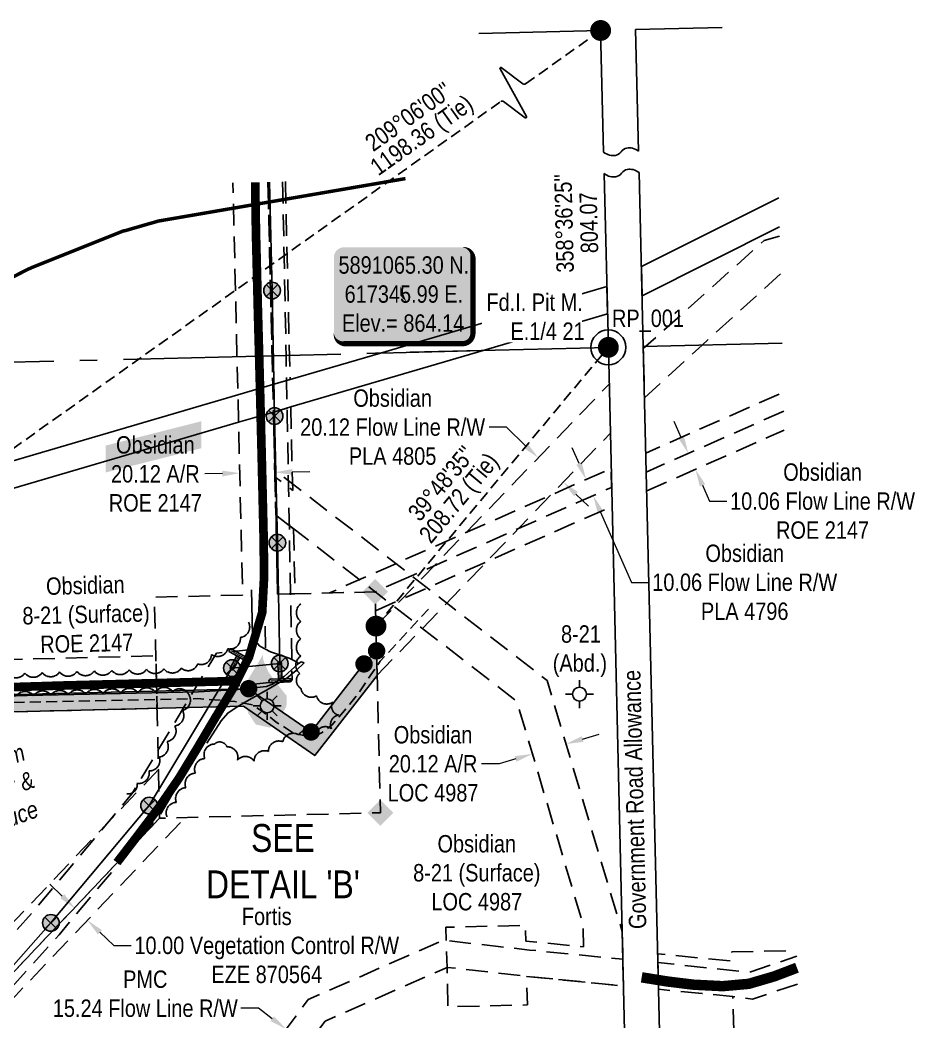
# Model space of a CAD drawing. Extents: x 616438 to 619476, y 5890141 to 5892432.
# Drawn here: x 617008 to 617522, y 5890677 to 5891253 of the extents above; entities that cross this region are included whole.
import ezdxf
from ezdxf.enums import TextEntityAlignment as Align

# ---------------------------------------------------------------- set-up
doc = ezdxf.new("R2010")
doc.units = 0
doc.header["$LTSCALE"] = 5
doc.header["$PDMODE"] = 35
doc.header["$PDSIZE"] = 1
for name, pattern in [('0', [1, 1, 0]), ('DASHDOT2', [12.7, 6.35, -3.175, 0, -3.175]), ('foc-ACCESSROAD', [3.75, 2.5, -1.25]), ('foc-FLOWLINE', [3.75, 2.5, -1.25]), ('foc-QUARTERLINE', [33, 25, -3, 2, -3]), ('foc-TIELINE', [1.875, 1.25, -0.625]), ('UG_PIPE', [1.875, 1.25, -0.625])]:
    doc.linetypes.add(name, pattern=pattern)
doc.layers.get('Defpoints').update_dxf_attribs({"color": 9})
for name, color, linetype in [('35', 37, 'Continuous'), ('AS-CABLE', 224, 'foc-CABLE'), ('AS-PIPE-UG', 44, 'UG_PIPE'), ('AS-POWER', 104, 'foc-POWER'), ('AS-POWER-EXISTING-ANC', 72, 'Continuous'), ('AS-POWER-EXISTING-PP', 72, 'Continuous'), ('AS-ROADS', 254, 'Continuous'), ('AS-UNDERLAY-H', 141, 'Continuous'), ('AS-WILDLIFE', 131, 'DASHDOT2'), ('C-AR', 13, 'foc-ACCESSROAD'), ('C-FLOWLINE', 13, 'foc-FLOWLINE'), ('C-WS', 13, 'foc-ACCESSROAD'), ('C-WS-S', 8, 'Continuous'), ('DETAIL-T', 7, 'Continuous'), ('F-EZE', 190, 'foc-FLOWLINE'), ('F-FLOWLINE', 190, 'foc-FLOWLINE'), ('F-RW', 190, 'Continuous'), ('F-WS-S', 8, 'Continuous'), ('L-BD', 7, 'Continuous'), ('L-MON', 1, 'Continuous'), ('L-MON-T', 1, 'Continuous'), ('L-QSEC', 8, 'foc-QUARTERLINE'), ('L-ROAD-T', 7, 'Continuous'), ('L-SEC', 7, 'Continuous'), ('L-TIE', 7, 'foc-TIELINE'), ('P-PROPOSED', 10, 'Continuous'), ('P-PROPOSED-H', 21, 'Continuous'), ('T-BUSH', 110, '0'), ('T-BUSH-T', 110, 'Continuous')]:
    doc.layers.add(name, color=color, linetype=linetype)
for name, color, linetype, lineweight in [('C-AR-T', 13, 'Continuous', 9), ('C-FLOWLINE-T', 13, 'Continuous', 9), ('C-WS-T', 13, 'Continuous', 9), ('F-EZE-T', 190, 'Continuous', 9), ('F-FLOWLINE-T', 190, 'Continuous', 9)]:
    doc.layers.add(name, color=color, linetype=linetype, lineweight=lineweight)
doc.styles.add('80', font='ARIALN.TTF', dxfattribs={"height": 10})
doc.styles.add('80CG', font='ARIALN.TTF', dxfattribs={"height": 10})
doc.styles.add('80L', font='ARIALN.TTF', dxfattribs={"height": 10})
doc.styles.add('foc-LtypeFont', font='ARIALN.TTF', dxfattribs={"height": 7.35})
doc.linetypes.add('foc-CABLE', pattern='A,2,-1,["C",foc-LtypeFont,S=0.2,R=0,X=-0.625,Y=-0.75],-1.24,8', length=12.24)
doc.linetypes.add('foc-POWER', pattern='A,6,-1,["P",foc-LtypeFont,S=0.2,R=0,X=-0.625,Y=-0.75],-1.24,4', length=12.24)
doc.dimstyles.new('Compass 5 000', dxfattribs={"dimscale": 5, "dimtxt": 9, "dimasz": 2, "dimexe": 0.2, "dimexo": 0.0625, "dimgap": 0.5, "dimtad": 0, "dimtih": 1, "dimtoh": 1, "dimzin": 0, "dimdsep": 46, "dimtxsty": '80CG', "dimcen": 0.1, "dimse1": 1, "dimse2": 1, "dimclrd": 256, "dimclrt": 256, "dimaunit": 1, "dimadec": 4, "dimazin": 0, "dimtfac": 0.06, "dimtofl": 0, "dimtmove": 0, "dimatfit": 1, "dimfxl": 0.2, "dimtolj": 1, "dimtzin": 0, "dimlwd": -1, "dimarcsym": 0})

# ---------------------------------------------------------------- blocks, each defined once
blk = doc.blocks.new('*D418')
at = {"layer": 'C-FLOWLINE-T', "transparency": 16777216}
for p, q in [((617287.42, 5891019.39), (617277.42, 5891019.39)), ((617298.44, 5891008.77), (617287.42, 5891019.39)), ((617327.34, 5890980.93), (617334.54, 5890973.99))]:
    blk.add_line(p, q, dxfattribs=at)
for points in [[(617299.6, 5891009.97), (617297.29, 5891007.57), (617305.64, 5891001.83)], [(617328.5, 5890982.13), (617326.18, 5890979.73), (617320.14, 5890987.86)]]:
    blk.add_solid(points, dxfattribs=at)
at = {"layer": 'Defpoints', "color": 0, "transparency": 16777216}
for p in [(617320.14, 5890987.86), (617279.18, 5890974.37), (617293.67, 5890960.4)]:
    blk.add_point(p, dxfattribs=at)
at = {"layer": 'C-FLOWLINE-T', "transparency": 16777216, "insert": (617221.97, 5891019.39), "char_height": 10, "attachment_point": 5, "style": '80CG'}
blk.add_mtext('\\A1;Obsidian\\P20.12 Flow Line R/W\\PPLA 4805', dxfattribs=at)
blk = doc.blocks.new('*D427')
at = {"layer": 'C-FLOWLINE-T', "transparency": 16777216}
for p, q in [((617124.08, 5890992.73), (617114.08, 5890992.5)), ((617164.28, 5890993.68), (617174.28, 5890993.91))]:
    blk.add_line(p, q, dxfattribs=at)
for points in [[(617124.04, 5890994.4), (617124.12, 5890991.07), (617134.08, 5890992.97)], [(617164.24, 5890995.34), (617164.32, 5890992.01), (617154.28, 5890993.44)]]:
    blk.add_solid(points, dxfattribs=at)
at = {"layer": 'Defpoints', "color": 0, "transparency": 16777216}
for p in [(617134.08, 5890992.97), (617134.58, 5890971.57), (617154.79, 5890972.04)]:
    blk.add_point(p, dxfattribs=at)
at = {"layer": 'C-FLOWLINE-T', "transparency": 16777216, "insert": (617085.55, 5890992.5), "char_height": 10, "attachment_point": 5, "style": '80CG'}
blk.add_mtext('\\A1;Obsidian\\P20.12 A/R\\PROE 2147', dxfattribs=at)
blk = doc.blocks.new('*D428')
at = {"layer": 'C-AR-T', "transparency": 16777216}
for p, q in [((617331.2, 5890840.1), (617340.79, 5890842.95)), ((617283.15, 5890825.82), (617273.15, 5890825.82)), ((617292.74, 5890828.67), (617283.15, 5890825.82))]:
    blk.add_line(p, q, dxfattribs=at)
for points in [[(617330.73, 5890841.7), (617331.68, 5890838.5), (617321.62, 5890837.25)], [(617292.26, 5890830.26), (617293.21, 5890827.07), (617302.32, 5890831.52)]]:
    blk.add_solid(points, dxfattribs=at)
at = {"layer": 'Defpoints', "color": 0, "transparency": 16777216}
for p in [(617321.62, 5890837.25), (617336.88, 5890785.91), (617317.59, 5890780.17)]:
    blk.add_point(p, dxfattribs=at)
at = {"layer": 'C-AR-T', "transparency": 16777216, "insert": (617245.22, 5890825.82), "char_height": 10, "attachment_point": 5, "style": '80CG'}
blk.add_mtext('\\A1;Obsidian\\P20.12 A/R\\PLOC 4987', dxfattribs=at)
blk = doc.blocks.new('*D429')
at = {"layer": 'C-FLOWLINE-T', "transparency": 16777216}
for p, q in [((617329.15, 5890998.43), (617325.1, 5891007.58)), ((617341.33, 5890970.95), (617359.4, 5890930.17)), ((617359.4, 5890930.17), (617369.4, 5890930.17))]:
    blk.add_line(p, q, dxfattribs=at)
for points in [[(617330.68, 5890999.11), (617327.63, 5890997.76), (617333.21, 5890989.29)], [(617342.86, 5890971.62), (617339.81, 5890970.27), (617337.28, 5890980.09)]]:
    blk.add_solid(points, dxfattribs=at)
at = {"layer": 'Defpoints', "color": 0, "transparency": 16777216}
for p in [(617333.21, 5890989.29), (617281.4, 5890966.34), (617285.47, 5890957.13)]:
    blk.add_point(p, dxfattribs=at)
at = {"layer": 'C-FLOWLINE-T', "transparency": 16777216, "insert": (617424.4, 5890930.17), "char_height": 10, "attachment_point": 5, "style": '80CG'}
blk.add_mtext('\\A1;Obsidian\\P10.06 Flow Line R/W\\PPLA 4796', dxfattribs=at)
blk = doc.blocks.new('*D431')
at = {"layer": 'Defpoints', "color": 0, "transparency": 16777216}
for p in [(617160.8, 5890673.31), (617148.16, 5890656.37), (617160.38, 5890647.25)]:
    blk.add_point(p, dxfattribs=at)
at = {"layer": 'F-FLOWLINE-T', "transparency": 16777216}
for p, q in [((617144.77, 5890685.27), (617134.77, 5890685.27)), ((617152.78, 5890679.29), (617144.77, 5890685.27)), ((617181.03, 5890658.21), (617189.05, 5890652.23))]:
    blk.add_line(p, q, dxfattribs=at)
for points in [[(617153.78, 5890680.62), (617151.78, 5890677.95), (617160.8, 5890673.31)], [(617182.03, 5890659.54), (617180.04, 5890656.87), (617173.02, 5890664.19)]]:
    blk.add_solid(points, dxfattribs=at)
at = {"layer": 'F-FLOWLINE-T', "transparency": 16777216, "insert": (617079.77, 5890685.27), "char_height": 10, "attachment_point": 5, "style": '80CG'}
blk.add_mtext('\\A1;PMC\\P15.24 Flow Line R/W\\PPLA 4811', dxfattribs=at)
blk = doc.blocks.new('fdia')
at = {"color": 255, "const_width": 1}
blk.add_lwpolyline([(-0.5, 0, 1), (0.5, 0, 1)], format="xyb", close=True, dxfattribs=at)
blk = doc.blocks.new('Fdiaa')
blk.add_blockref('fdia', (0, 0))
blk = doc.blocks.new('fdib')
at = {"color": 1, "const_width": 1.6}
blk.add_lwpolyline([(-0.4, 0, 1), (0.4, 0, 1)], format="xyb", close=True, dxfattribs=at)
at = {"color": 1}
blk.add_circle((0, 0), 0.8, dxfattribs=at)
blk = doc.blocks.new('Fdibb')
blk.add_blockref('fdib', (0, 0))
blk = doc.blocks.new('fdicc')
for name in ['Fdibb', 'Fdiaa']:
    blk.add_blockref(name, (0, 0))
blk = doc.blocks.new('FDI')
blk.add_blockref('fdicc', (0, 0))
blk = doc.blocks.new('PLIA')
at = {"color": 255, "const_width": 1}
blk.add_lwpolyline([(-0.5, 0, 1), (0.5, 0, 1)], format="xyb", close=True, dxfattribs=at)
blk = doc.blocks.new('PLIAA')
blk.add_blockref('PLIA', (0, 0))
blk = doc.blocks.new('PLIB')
at = {"color": 1}
blk.add_circle((0, 0), 0.8, dxfattribs=at)
blk = doc.blocks.new('PLIBB')
blk.add_blockref('PLIB', (0, 0))
blk = doc.blocks.new('PLICC')
for name in ['PLIAA', 'PLIBB']:
    blk.add_blockref(name, (0, 0))
blk = doc.blocks.new('PLI')
blk.add_blockref('PLICC', (0, 0))
blk = doc.blocks.new('GAS')
h = blk.add_hatch(color=255)
h.dxf.hatch_style = 1
edge = h.paths.add_edge_path()
edge.add_arc((0, 0), 0.9, 0, 360)
for p, q in [((0, 0.81), (0, 1.62)), ((-0.81, 0), (-1.62, 0)), ((-0.57, 0.57), (-1.14, 1.14)), ((0.57, 0.57), (1.14, 1.14)), ((1.62, 0), (0.81, 0)), ((-0.57, -0.57), (-1.14, -1.14)), ((0, -0.81), (0, -1.62)), ((1.14, -1.14), (0.57, -0.57))]:
    blk.add_line(p, q)
blk.add_circle((0, 0), 0.8)
blk = doc.blocks.new('*U448')
h = blk.add_hatch(color=254)
edge = h.paths.add_edge_path()
edge.add_line((-34, -28.5), (34, -28.5))
edge.add_arc((34, -22.5), 6, 270, 360)
edge.add_line((40, -22.5), (40, 21))
edge.add_arc((34, 21), 6, 0, 90)
edge.add_line((34, 27), (-34, 27))
edge.add_arc((-34, 21), 6, 90, 180)
edge.add_line((-40, 21), (-40, -22.5))
edge.add_arc((-34, -22.5), 6, 180, 270)
at = {"color": 1, "flags": 128}
blk.add_lwpolyline([(-34, -28.5, 3, 3, 0), (34, -28.5, 3, 3, 0.414214), (40, -22.5, 3, 3, 0), (40, 21, 3, 0, 0.414214), (34, 27, 0, 0, 0), (-34, 27, 0, 0, 0.414214), (-40, 21, 0, 0, 0), (-40, -22.5, 0, 3, 0.414214)], format="xyseb", close=True, dxfattribs=at)
blk.add_lwpolyline([(-1.8, -0.69, 0, 10, 0), (0, 0, 5, 5, 0)], format="xyseb", dxfattribs=at)
at = {"color": 1, "style": '80'}
blk.add_attdef('ENTER_TEXT_001', (-35.99, -5), '', height=10, dxfattribs=at)
blk = doc.blocks.new('*D462')
at = {"layer": 'Defpoints', "color": 0, "transparency": 16777216}
for p in [(617047.3, 5890751.21), (617054.51, 5890744.32), (617046.48, 5890735.91)]:
    blk.add_point(p, dxfattribs=at)
at = {"layer": 'F-EZE-T', "transparency": 16777216}
for p, q in [((617032.04, 5890749.72), (617024.81, 5890756.63)), ((617053.71, 5890729), (617061.67, 5890721.39)), ((617061.67, 5890721.39), (617071.67, 5890721.39))]:
    blk.add_line(p, q, dxfattribs=at)
for points in [[(617033.19, 5890750.92), (617030.89, 5890748.52), (617039.27, 5890742.81)], [(617054.86, 5890730.21), (617052.55, 5890727.8), (617046.48, 5890735.91)]]:
    blk.add_solid(points, dxfattribs=at)
at = {"layer": 'F-EZE-T', "transparency": 16777216, "insert": (617149.6, 5890721.39), "char_height": 10, "attachment_point": 5, "style": '80CG'}
blk.add_mtext('\\A1;Fortis\\P10.00 Vegetation Control R/W\\PEZE 870564', dxfattribs=at)
blk = doc.blocks.new('POWERPOLE')
h = blk.add_hatch(color=255)
edge = h.paths.add_edge_path()
edge.add_arc((0, 0), 0.96, 0, 360)
at = {"linetype": 'Continuous'}
for p, q in [((0.68, -0.68), (-0.68, 0.68)), ((-0.68, -0.68), (0.68, 0.68))]:
    blk.add_line(p, q, dxfattribs=at)
blk.add_circle((0, 0), 0.96, dxfattribs=at)
blk = doc.blocks.new('*U463')
h = blk.add_hatch(color=255)
h.dxf.hatch_style = 1
edge = h.paths.add_edge_path()
edge.add_arc((0.96, -0.54), 0.2, -119.3442, 60.6558, ccw=False)
edge.add_line((0.86, -0.71), (-0.27, -0.08))
edge.add_line((-0.27, -0.08), (-1.06, 0.36))
edge.add_arc((-0.96, 0.54), 0.2, 60.6558, 240.6558, ccw=False)
edge.add_line((-0.86, 0.71), (1.06, -0.36))
h = blk.add_hatch(color=255)
h.dxf.hatch_style = 1
edge = h.paths.add_edge_path()
edge.add_arc((-0.83, -1.48), 0.2, 150.6558, 330.6558, ccw=False)
edge.add_line((-1.01, -1.39), (-0.27, -0.08))
edge.add_line((-0.27, -0.08), (0.08, -0.27))
edge.add_line((0.08, -0.27), (-0.66, -1.58))
at = {"color": 255}
blk.add_lwpolyline([(1.06, -0.36, -1), (0.86, -0.71), (-0.27, -0.08), (-1.06, 0.36, -1), (-0.86, 0.71)], format="xyb", close=True, dxfattribs=at)
at = {"color": 72, "const_width": 0.1, "flags": 128}
for points in [[(0.96, -0.54), (-0.96, 0.54)], [(-0.83, -1.48), (0, 0)]]:
    blk.add_lwpolyline(points, dxfattribs=at)
at = {"color": 255, "flags": 128}
blk.add_lwpolyline([(-0.66, -1.58, -1), (-1.01, -1.39), (-0.27, -0.08), (0.08, -0.27)], format="xyb", close=True, dxfattribs=at)
blk = doc.blocks.new('*U464')
h = blk.add_hatch(color=255)
h.dxf.hatch_style = 1
edge = h.paths.add_edge_path()
edge.add_arc((-0.06, 1.97), 0.2, 1.8598, 181.8598, ccw=False)
edge.add_line((0.14, 1.98), (0.19, 0.21))
edge.add_line((0.19, 0.21), (-0.21, 0.19))
edge.add_line((-0.21, 0.19), (-0.26, 1.97))
h = blk.add_hatch(color=255)
h.dxf.hatch_style = 1
edge = h.paths.add_edge_path()
edge.add_arc((-1.1, -0.04), 0.2, 91.8598, 271.8598, ccw=False)
edge.add_line((-1.11, 0.16), (0.19, 0.21))
edge.add_line((0.19, 0.21), (1.09, 0.24))
edge.add_arc((1.1, 0.04), 0.2, -88.1402, 91.8598, ccw=False)
edge.add_line((1.11, -0.16), (-1.09, -0.24))
at = {"color": 255, "flags": 128}
blk.add_lwpolyline([(-0.26, 1.97, -1), (0.14, 1.98), (0.19, 0.21), (-0.21, 0.19)], format="xyb", close=True, dxfattribs=at)
at = {"color": 72, "const_width": 0.1, "flags": 128}
for points in [[(-0.06, 1.97), (0, 0)], [(-1.1, -0.04), (1.1, 0.04)]]:
    blk.add_lwpolyline(points, dxfattribs=at)
at = {"color": 255}
blk.add_lwpolyline([(-1.09, -0.24, -1), (-1.11, 0.16), (0.19, 0.21), (1.09, 0.24, -1), (1.11, -0.16)], format="xyb", close=True, dxfattribs=at)
blk = doc.blocks.new('SMONA')
blk.add_hatch(color=255).paths.add_polyline_path([(0, -1.49), (1.49, 0), (0, 1.49), (-1.49, 0)])
blk = doc.blocks.new('SMONAA')
blk.add_blockref('SMONA', (0, 0))
blk = doc.blocks.new('SMONB')
at = {"color": 1}
blk.add_solid([(0, 1.2), (1.2, 0), (-1.2, 0), (0, -1.2)], dxfattribs=at)
blk = doc.blocks.new('SMONBB')
blk.add_blockref('SMONB', (0, 0))
blk = doc.blocks.new('SMONCC')
for name in ['SMONAA', 'SMONBB']:
    blk.add_blockref(name, (0, 0))
blk = doc.blocks.new('FDIBAR')
blk.add_blockref('SMONCC', (0, 0))
blk = doc.blocks.new('GABD')
for p, q in [((0, 0.81), (0, 1.62)), ((-0.81, 0), (-1.62, 0)), ((1.62, 0), (0.81, 0)), ((0, -0.81), (0, -1.62))]:
    blk.add_line(p, q)
blk.add_circle((0, 0), 0.8)
blk = doc.blocks.new('*D474')
at = {"layer": 'C-FLOWLINE-T', "transparency": 16777216}
for p, q in [((617387.93, 5891013.47), (617383.88, 5891022.61)), ((617400.11, 5890985.98), (617404.16, 5890976.84)), ((617404.16, 5890976.84), (617414.16, 5890976.84))]:
    blk.add_line(p, q, dxfattribs=at)
for points in [[(617389.46, 5891014.14), (617386.41, 5891012.79), (617391.98, 5891004.32)], [(617401.63, 5890986.66), (617398.58, 5890985.31), (617396.06, 5890995.13)]]:
    blk.add_solid(points, dxfattribs=at)
at = {"layer": 'Defpoints', "color": 0, "transparency": 16777216}
for p in [(617388.79, 5891002.91), (617392.87, 5890993.72), (617396.06, 5890995.13)]:
    blk.add_point(p, dxfattribs=at)
at = {"layer": 'C-FLOWLINE-T', "transparency": 16777216, "insert": (617469.16, 5890976.84), "char_height": 10, "attachment_point": 5, "style": '80CG'}
blk.add_mtext('\\A1;Obsidian\\P10.06 Flow Line R/W\\PROE 2147', dxfattribs=at)
blk = doc.blocks.new('linebrk')
blk.add_lwpolyline([(0, 0.00175, -0.346152), (-0.00019, 0.0015), (-0.00314, 0.00055, 0.772575), (-0.00312, 0.00036), (0.00312, -0.00036, -0.772575), (0.00314, -0.00055), (0.00019, -0.0015, 0.346152), (0, -0.00175)], format="xyb")

msp = doc.modelspace()

# ---------------------------------------------------------------- hatches: boundary and pattern name
at = {"layer": 'AS-ROADS'}
h = msp.add_hatch(color=256, dxfattribs=at)
h.dxf.hatch_style = 1
h.paths.add_polyline_path([(617147.408, 5890888.574), (617137.543, 5890872.089), (617137.471, 5890865.253), (617138.811, 5890855.15), (617143.322, 5890848.465), (617151.497, 5890846.614), (617157.158, 5890851.707), (617160.95, 5890859.115), (617161.013, 5890865.011), (617155.259, 5890872.183), (617150.614, 5890878.592), (617147.593, 5890885.46)])
at = {"layer": 'AS-UNDERLAY-H'}
h = msp.add_hatch(color=256, dxfattribs=at)
h.dxf.hatch_style = 1
h.paths.add_polyline_path([(617056.943, 5891008.818), (617111.907, 5891022.779), (617111.923, 5891007.277), (617056.959, 5890993.316)])
at = {"layer": 'P-PROPOSED-H'}
h = msp.add_hatch(color=256, dxfattribs=at)
h.dxf.hatch_style = 1
h.paths.add_polyline_path([(616753.846, 5890822.044), (616754.118, 5890849.654), (617136.192, 5890858.954), (617177.203, 5890830.552), (617213.078, 5890876.719), (617212.755, 5890890.787), (617205.514, 5890883.276), (617175.116, 5890844.157), (617139.205, 5890869.027), (616744.218, 5890859.412), (616743.85, 5890822.143)])

# ---------------------------------------------------------------- linework, layer by layer
at = {"layer": '35', "color": 3}
msp.add_circle((617345.993, 5891065.3), 9.996, dxfattribs=at)
at = {"layer": 'AS-CABLE', "flags": 128}
for points in [[(617167.745, 5890883.413), (617167.141, 5890884.218), (617162.483, 5890886.621), (617151.746, 5890890.173), (617145.664, 5890893.527), (617141.584, 5890897.997), (617141.384, 5890899.031), (617141.283, 5890908.499), (617140.806, 5890925.823)], [(616753.633, 5890827.465), (616752.825, 5890837.764), (616752.271, 5890844.624), (616752.67, 5890849.641), (616754.507, 5890852.325), (616762.711, 5890854.924), (616775.214, 5890856.054), (616801.505, 5890858.389), (616843.659, 5890859.965), (616913.646, 5890862.198), (617011.946, 5890865.134), (617110.368, 5890867.204), (617133.069, 5890868.558), (617149.517, 5890870.3), (617152.819, 5890871.683), (617159.677, 5890876.05), (617167.745, 5890883.413), (617169.387, 5890884.436), (617171.201, 5890883.977)], [(617115.15, 5890837.701), (617123.367, 5890850.576), (617127.134, 5890855.039), (617132.581, 5890858.555), (617139.506, 5890862.558), (617149.469, 5890868.126), (617161.239, 5890875.164), (617166.595, 5890879.583), (617171.201, 5890883.977)]]:
    msp.add_lwpolyline(points, dxfattribs=at)
at = {"layer": 'AS-PIPE-UG', "flags": 128}
msp.add_lwpolyline([(616749.003, 5890827.181), (616750.031, 5890838.021), (616749.868, 5890844.715), (616749.283, 5890852.846), (616749.239, 5890853.285), (616749.777, 5890853.477), (616754.221, 5890854.316), (616760.296, 5890854.641), (616769.057, 5890854.621), (616777.949, 5890854.795), (616788.221, 5890855.033), (617012.014, 5890861.356), (617110.05, 5890863.325), (617131.176, 5890861.759), (617141.605, 5890859.695), (617146.938, 5890856.076), (617155.097, 5890849.858), (617165.212, 5890843.355), (617176.049, 5890841.02), (617181.146, 5890843.692), (617187.233, 5890848.347), (617194.29, 5890856.446), (617202.313, 5890866.41), (617210.367, 5890878.255), (617214.865, 5890884.902), (617242.522, 5890914.8)], dxfattribs=at)
at = {"layer": 'AS-POWER', "flags": 128}
msp.add_lwpolyline([(616776.946, 5890470.693), (616968.014, 5890669.507), (617025.506, 5890734.369), (617081.983, 5890801.817), (617129.616, 5890880.843), (617157.048, 5890883.555), (617155.71, 5890952.992), (617154.1, 5891025.796), (617152.642, 5891097.945), (617151.194, 5891160.332)], dxfattribs=at)
at = {"layer": 'AS-ROADS', "flags": 128}
for points, const_width in [([(617142.966, 5891160.122), (617143.389, 5891131.717), (617144.465, 5891088.228), (617145.657, 5891044.516), (617146.761, 5891000.251), (617147.86, 5890953.627), (617148.048, 5890933.041), (617146.98, 5890912.832), (617139.452, 5890887.477), (617130.43, 5890869.571), (617120.046, 5890852.396), (617109.736, 5890834.982), (617099.251, 5890817.705), (617087.88, 5890801.184), (617075.834, 5890785.163), (617063.509, 5890769.101)], 4.998), ([(617133.123, 5890873.487), (617082.997, 5890872.152), (617032.912, 5890870.875), (616980.585, 5890869.27), (616930.577, 5890867.519), (616880.368, 5890866.233), (616824.97, 5890864.196), (616807.373, 5890863.646), (616792.295, 5890862.777), (616777.656, 5890859.516), (616764.428, 5890851.953), (616756.49, 5890845.68), (616748.577, 5890839.21), (616741.675, 5890831.92), (616737.793, 5890822.525), (616737.799, 5890812.376), (616745.012, 5890805.334), (616754.292, 5890809.255), (616756.283, 5890819.126), (616757.951, 5890829.096), (616760.134, 5890838.937), (616764.437, 5890848.162), (616771.071, 5890855.671)], 4.998), ([(617454.434, 5890708.604), (617441.416, 5890703.646), (617426.735, 5890699.342), (617411.745, 5890698.001), (617394.963, 5890698.846), (617380.014, 5890700.684), (617365.16, 5890703.077)], 5.998)]:
    msp.add_lwpolyline(points, dxfattribs=dict(at, const_width=const_width))
at = {"layer": 'AS-WILDLIFE', "const_width": 2, "flags": 128}
msp.add_lwpolyline([(616544.195, 5890771.482), (616557.963, 5890779.581), (616709.346, 5890885.549), (616858.986, 5891014.55), (616863.004, 5891017.024), (616871.28, 5891023.609), (616998.281, 5891102.984), (617013.012, 5891110.572), (617013.631, 5891110.695), (617014.142, 5891111.031), (617067.058, 5891132.198), (617068.438, 5891132.464), (617087.258, 5891137.905), (617229.324, 5891162.323)], dxfattribs=at)
at = {"layer": 'C-AR', "flags": 128}
for points in [[(617353.935, 5890729.459), (617354.313, 5890713.515), (617354.678, 5890698.147), (617299.07, 5890703.631), (617299.457, 5890687.206), (617253.723, 5890686.132), (617253.335, 5890708.809), (617252.828, 5890724.229), (617252.649, 5890731.866), (617298.383, 5890732.939), (617298.594, 5890723.905), (617331.739, 5890720.655), (617331.434, 5890733.62), (617293.336, 5890861.803), (617154.866, 5890968.844), (617154.229, 5890994.759), (617310.751, 5890873.762), (617353.935, 5890729.459)], [(616799.877, 5890850.73), (617086.624, 5890857.748), (617085.814, 5890887.906), (616799.139, 5890880.89)]]:
    msp.add_lwpolyline(points, close=True, dxfattribs=at)
at = {"layer": 'C-FLOWLINE', "flags": 128}
for points in [[(617444.981, 5891107.654), (617399.947, 5891066.556), (617366.773, 5891036.281), (617366.102, 5891064.57), (617435.577, 5891126.747), (617444.471, 5891129.2)], [(617212.412, 5890905.025), (617346.493, 5891044.214)], [(617446.853, 5891028.631), (617367.785, 5890993.602), (617367.527, 5891004.497), (617446.595, 5891039.527)], [(617213.078, 5890876.73), (617347.163, 5891015.924)], [(617368.043, 5890982.717), (617447.111, 5891017.747)], [(617212.203, 5890913.839), (617348.158, 5890973.912)]]:
    msp.add_lwpolyline(points, dxfattribs=at)
msp.add_lwpolyline([(617229.769, 5890932.595), (617211.946, 5890924.72), (617185.613, 5890924.079), (617347.621, 5890995.677), (617347.879, 5890984.783), (617229.769, 5890932.595)], close=True, dxfattribs=at)
at = {"layer": 'C-WS', "flags": 128}
for points in [[(617150.295, 5891160.309), (617152.687, 5891059.65), (617153.062, 5891043.87), (617153.436, 5891028.1), (617154.32, 5890990.921), (617154.962, 5890964.98), (617155.851, 5890923.354), (617211.946, 5890924.72), (617214.942, 5890797.687), (617088.015, 5890794.597), (617085.019, 5890921.63), (617135.723, 5890922.864), (617133.39, 5891022.209), (617133.02, 5891037.983), (617132.523, 5891059.159), (617130.159, 5891159.796)], [(617087.505, 5890822.678), (616791.102, 5890511.18), (616692.524, 5890508.72), (616695.694, 5890381.7), (616822.71, 5890384.87), (616819.54, 5890511.89), (617088.015, 5890794.597)], [(617455.282, 5890672.815), (617418.1, 5890671.944), (617417.628, 5890692.106), (617374.838, 5890696.236), (617374.475, 5890711.57), (617374.356, 5890716.579), (617417.154, 5890712.382), (617417.029, 5890717.677), (617454.199, 5890718.548)]]:
    msp.add_lwpolyline(points, dxfattribs=at)
at = {"layer": 'F-EZE', "flags": 128}
for points in [[(617158.725, 5891160.524), (617160.042, 5891097.434), (617160.74, 5891059.847), (617160.994, 5891046.2), (617161.288, 5891030.407), (617161.37, 5891025.976), (617162.138, 5890984.878), (617162.621, 5890959.06), (617162.706, 5890954.51), (617163.306, 5890922.341), (617164.209, 5890873.906), (617155.716, 5890873.027), (617155.735, 5890871.938), (617152.736, 5890871.885), (617152.722, 5890872.717), (617132.647, 5890870.64), (617088.445, 5890796.877), (617085.259, 5890793.229), (617030.245, 5890727.582), (616970.166, 5890660.863), (616906.404, 5890594.078), (616844.686, 5890529.396), (616816.47, 5890499.812), (616788.805, 5890470.805), (616821.906, 5890417.086), (616822.71, 5890384.87), (616769.845, 5890463.231), (616767.586, 5890465.207), (616768.307, 5890465.964), (616763.698, 5890473.449), (616769.787, 5890479.832), (616769.232, 5890480.739), (616771.86, 5890482.191), (616830.222, 5890543.198), (616891.943, 5890607.884), (616955.505, 5890674.458), (617015.158, 5890740.704), (617072.096, 5890808.563), (617084.39, 5890829.004), (617120.64, 5890889.497), (617148.866, 5890892.418), (617147.714, 5890954.229), (617146.373, 5891025.943), (617146.078, 5891041.819), (617145.75, 5891059.481), (617145.05, 5891097.151), (617143.735, 5891160.142)], [(617160.297, 5891160.564), (617162.689, 5891059.894), (617163.001, 5891046.79), (617160.994, 5891046.2), (617153.062, 5891043.871), (617152.687, 5891059.65), (617150.295, 5891160.309)], [(616819.54, 5890511.89), (617088.015, 5890794.597)], [(616819.893, 5890497.759), (617102.383, 5890794.636)], [(617454.656, 5890699.23), (617428.792, 5890690.522), (617417.628, 5890692.106), (617374.838, 5890696.236), (617374.475, 5890711.57), (617427.053, 5890706.026), (617454.278, 5890715.192)]]:
    msp.add_lwpolyline(points, dxfattribs=at)
for points in [[(617163.375, 5891031.021), (617164.515, 5890983.039), (617162.138, 5890984.878), (617154.32, 5890990.921), (617153.436, 5891028.101), (617161.288, 5891030.407), (617163.375, 5891031.021)], [(617165.056, 5890960.968), (617165.854, 5890923.598), (617163.283, 5890923.535), (617155.851, 5890923.354), (617154.866, 5890968.844), (617162.549, 5890962.905), (617165.056, 5890960.968)]]:
    msp.add_lwpolyline(points, close=True, dxfattribs=at)
at = {"layer": 'F-FLOWLINE', "flags": 128}
msp.add_lwpolyline([(617354.313, 5890713.515), (617354.678, 5890698.147), (617299.07, 5890703.631), (617253.335, 5890708.809), (617183.276, 5890677.937), (617103.999, 5890571.679), (616985.29, 5890412.581), (616984.478, 5890411.492), (616971.831, 5890394.542), (616965.594, 5890386.182), (616940.3, 5890387.577), (616819.154, 5890384.739), (616783.104, 5890346.942), (616762.229, 5890316.883), (616749.704, 5890325.581), (616771.254, 5890356.613), (616797.59, 5890384.213), (616810.386, 5890397.623), (616812.496, 5890399.834), (616818.797, 5890399.981), (616940.541, 5890402.836), (616958.265, 5890401.858), (616963.922, 5890409.441), (616965.114, 5890411.038), (616973.069, 5890421.699), (617106.768, 5890600.892), (617173.455, 5890690.273), (617250.989, 5890724.438), (617252.828, 5890724.229), (617300.675, 5890718.795), (617354.313, 5890713.515)], close=True, dxfattribs=at)
at = {"layer": 'F-RW'}
msp.add_lwpolyline([(617444.345, 5891134.505), (617365.388, 5891094.91), (617364.979, 5891111.749), (617443.946, 5891151.347)], dxfattribs=at)
for points in [[(617345.526, 5891084.496), (617273.989, 5891063.506), (617214.906, 5891062.034), (617345.143, 5891100.261), (617345.526, 5891084.496)], [(616730.039, 5890903.794), (616543.246, 5890811.231), (616542.856, 5890828.04), (616724.47, 5890918.037), (617133.02, 5891037.983), (617153.062, 5891043.87), (617163.001, 5891046.789), (617214.906, 5891062.034), (617273.989, 5891063.506), (617163.375, 5891031.021), (617153.436, 5891028.1), (617133.39, 5891022.209), (616730.039, 5890903.794)]]:
    msp.add_lwpolyline(points, close=True, dxfattribs=at)
at = {"layer": 'L-QSEC'}
for p, q in [((616572.31, 5891046.026), (617345.993, 5891065.3)), ((617366.077, 5891065.76), (617445.929, 5891067.637))]:
    msp.add_line(p, q, dxfattribs=at)
at = {"layer": 'L-SEC'}
for p, q in [((617365.049, 5890260.884), (617345.993, 5891065.3)), ((617385.153, 5890261.361), (617366.074, 5891065.764))]:
    msp.add_line(p, q, dxfattribs=at)
at = {"layer": 'L-SEC', "flags": 128}
for points in [[(617341.562, 5891247.493), (617271.61, 5891245.712)], [(617343.263, 5891177.539), (617341.562, 5891247.493)], [(617361.665, 5891247.982), (617411.518, 5891249.111)], [(617363.367, 5891178.028), (617361.665, 5891247.982)], [(617343.563, 5891165.234), (617345.993, 5891065.3)], [(617363.665, 5891165.746), (617366.096, 5891065.789)]]:
    msp.add_lwpolyline(points, dxfattribs=at)
for points in [[(617343.263, 5891177.539, 0.0981962), (617346.713, 5891175.818, 0.1150249), (617350.013, 5891175.692, 0.1891018), (617353.315, 5891177.784, -0.1891018), (617356.617, 5891179.876, -0.1150249), (617359.917, 5891179.75, -0.0981962), (617363.367, 5891178.028)], [(617343.563, 5891165.234, 0.0981962), (617347.014, 5891163.516, 0.1150249), (617350.315, 5891163.394, 0.1891018), (617353.614, 5891165.49, -0.1891018), (617356.913, 5891167.586, -0.1150249), (617360.214, 5891167.464, -0.0981962), (617363.665, 5891165.746)]]:
    msp.add_lwpolyline(points, format="xyb", dxfattribs=at)
at = {"layer": 'L-TIE', "flags": 128}
msp.add_lwpolyline([(617298.42, 5891216.792), (617341.562, 5891247.493)], dxfattribs=at)
at = {"layer": 'P-PROPOSED', "flags": 128}
msp.add_lwpolyline([(616753.846, 5890822.044), (616754.118, 5890849.654), (617136.192, 5890858.954), (617177.203, 5890830.552), (617213.078, 5890876.719), (617212.755, 5890890.787), (617205.514, 5890883.276), (617175.116, 5890844.157), (617139.205, 5890869.027), (616744.218, 5890859.412), (616743.85, 5890822.143)], close=True, dxfattribs=at)
at = {"layer": 'T-BUSH', "flags": 128}
for points in [[(617092.204, 5890795.333, -0.5205671), (617097.655, 5890803.712, -0.5205671), (617103.106, 5890812.092, -0.5205671), (617108.558, 5890820.471, -0.5205671), (617114.009, 5890828.85, -0.5205671), (617119.46, 5890837.229, -0.5205671), (617126.732, 5890835.601, -0.5205671), (617132.769, 5890827.861, -0.5205671), (617142.285, 5890827.337, -0.5205671), (617150.515, 5890833.011, -0.5205671), (617158.814, 5890838.564, -0.5205671), (617167.998, 5890842.484, -0.5205671), (617177.813, 5890843.264, -0.5205671), (617186.839, 5890845.993, -0.5205671), (617191.06, 5890853.867, -0.5205671), (617187.514, 5890861.241, -0.5205671), (617178.189, 5890864.844, -0.5205671), (617169.274, 5890869.179, -0.5205671), (617168.563, 5890877.834, -0.5205671), (617169.218, 5890887.735, -0.5205671), (617169.236, 5890897.732, -0.5205671), (617169.255, 5890907.728, -0.5205671), (617169.273, 5890917.835, -0.5205671)], [(617139.136, 5890907.297, -0.5205671), (617134.408, 5890898.49, -0.5205671), (617127.185, 5890891.991, -0.5205671), (617117.812, 5890888.652, -0.5205671), (617109.915, 5890883.278, -0.5205671), (617100.449, 5890880.807, -0.5205671), (617090.457, 5890880.499, -0.5205671), (617080.465, 5890880.191, -0.5205671), (617070.474, 5890879.883, -0.5205671), (617060.482, 5890879.575, -0.5205671), (617050.491, 5890879.267, -0.5205671), (617040.499, 5890878.96, -0.5205671), (617030.507, 5890878.652, -0.5205671), (617020.516, 5890878.344, -0.5205671), (617010.524, 5890878.036, -0.5205671), (617000.533, 5890877.728, -0.5205671), (616990.541, 5890877.42, -0.5205671), (616980.549, 5890877.113, -0.5205671), (616970.558, 5890876.805, -0.5205671), (616960.566, 5890876.497, -0.5205671), (616950.575, 5890876.189, -0.5205671), (616940.583, 5890875.881, -0.5205671), (616930.591, 5890875.573, -0.5205671), (616920.6, 5890875.266, -0.5205671), (616910.608, 5890874.958, -0.5205671), (616900.617, 5890874.65, -0.5205671), (616890.625, 5890874.342, -0.5205671), (616880.638, 5890873.919, -0.5205671), (616870.653, 5890873.446, -0.5205671), (616860.668, 5890872.973, -0.5205671), (616850.682, 5890872.501, -0.5205671), (616840.697, 5890872.028, -0.5205671), (616830.712, 5890871.555, -0.5205671), (616820.727, 5890871.082, -0.5205671), (616810.742, 5890870.609, -0.5205671), (616800.757, 5890870.136, -0.5205671), (616790.772, 5890869.658, -0.5205671), (616780.793, 5890869.071, -0.5205671), (616770.814, 5890868.484, -0.5205671), (616760.834, 5890867.898, -0.5205671), (616750.855, 5890867.311, -0.5205671), (616741.36, 5890864.29, -0.5205671), (616731.915, 5890861.016, -0.5205671), (616723.047, 5890856.415, -0.5205671), (616714.208, 5890851.745, -0.5205671), (616712.215, 5890842.329, -0.5205671), (616710.941, 5890832.414, -0.5205671), (616710.05, 5890822.524, -0.5205671), (616712.6, 5890812.858, -0.5205671), (616715.15, 5890803.193, -0.5205671), (616718.8, 5890793.904, -0.5205671), (616722.722, 5890784.71, -0.5205671), (616731.827, 5890782.281, -0.5205671), (616741.633, 5890781.312, -0.5205671), (616750.036, 5890786.727, -0.5205671), (616758.438, 5890792.143, -0.5205671), (616762.789, 5890800.53, -0.5205671), (616765.434, 5890810.171, -0.5205671), (616768.078, 5890819.811, -0.5205671), (616770.722, 5890829.451, -0.5205671), (616773.741, 5890838.9, -0.5205671), (616779.987, 5890846.705, -0.5205671), (616786.7, 5890854.1, -0.5205671), (616795.856, 5890857.351, -0.5205671), (616805.741, 5890858.806, -0.5205671), (616815.733, 5890859.101, -0.5205671), (616825.725, 5890859.396, -0.5205671), (616835.717, 5890859.69, -0.5205671), (616845.709, 5890859.985, -0.5205671), (616855.701, 5890860.279, -0.5205671), (616865.693, 5890860.574, -0.5205671), (616875.685, 5890860.869, -0.5205671), (616885.677, 5890861.163, -0.5205671), (616895.669, 5890861.458, -0.5205671), (616905.661, 5890861.752, -0.5205671), (616915.653, 5890862.047, -0.5205671), (616925.645, 5890862.341, -0.5205671), (616935.637, 5890862.636, -0.5205671), (616945.629, 5890862.931, -0.5205671), (616955.621, 5890863.225, -0.5205671), (616965.613, 5890863.52, -0.5205671), (616975.605, 5890863.814, -0.5205671), (616985.597, 5890864.109, -0.5205671), (616995.589, 5890864.403, -0.5205671), (617005.581, 5890864.698, -0.5205671), (617015.573, 5890864.993, -0.5205671), (617025.565, 5890865.287, -0.5205671), (617035.557, 5890865.582, -0.5205671), (617045.549, 5890865.876, -0.5205671), (617055.541, 5890866.171, -0.5205671), (617065.533, 5890866.465, -0.5205671), (617075.525, 5890866.76, -0.5205671), (617085.517, 5890867.055, -0.5205671), (617095.509, 5890867.349, -0.5205671), (617104.742, 5890865.713, -0.5205671), (617101.177, 5890856.557, -0.5205671), (617096.727, 5890847.606, -0.5205671), (617092.278, 5890838.655, -0.5205671), (617087.828, 5890829.703, -0.5205671), (617081.962, 5890821.754, -0.5205671), (617075.001, 5890814.58, -0.5205671), (617069.189, 5890808.59, -0.5205671)]]:
    msp.add_lwpolyline(points, format="xyb", dxfattribs=at)

# ---------------------------------------------------------------- block references
at = {"layer": 'AS-POWER-EXISTING-ANC', "xscale": 4.998170450000001, "yscale": 4.998170450000001, "zscale": 4.998170450000001}
for name, p in [('*U463', (617133.788, 5890888.264)), ('*U464', (617157.368, 5890873.7))]:
    msp.add_blockref(name, p, dxfattribs=at)
at = {"layer": 'AS-POWER-EXISTING-PP', "xscale": 4.998170450000001, "yscale": 4.998170450000001, "zscale": 4.998170450000001}
for p in [(617152.642, 5891097.945), (617154.1, 5891025.796), (617155.71, 5890952.992), (617157.048, 5890883.555), (617129.616, 5890880.843), (617081.983, 5890801.817), (617025.506, 5890734.369)]:
    msp.add_blockref('POWERPOLE', p, dxfattribs=at)
at = {"layer": 'C-WS-S', "xscale": 4.998170450000001, "yscale": 4.998170450000001, "zscale": 4.998170450000001}
msp.add_blockref('GAS', (617149.843, 5890859.205), dxfattribs=at)
at = {"layer": 'DETAIL-T', "color": 2}
ref = msp.add_blockref('*U448', (617228.157, 5891095.89), dxfattribs=dict(at, xscale=0.99963409, yscale=0.99963409, zscale=0.99963409))
ref.add_attrib('ENTER_TEXT_001', '5891065.30 N.', (617190.851, 5891107.658), dxfattribs={"layer": '0', "color": 1, "height": 9.99634, "style": '80'})
ref.add_attrib('ENTER_TEXT_002', '617345.99 E.', (617194.373, 5891090.957), dxfattribs={"layer": '0', "color": 1, "height": 9.99634, "style": '80'})
ref.add_attrib('ENTER_TEXT_003', 'Elev.= 864.14', (617192.805, 5891074.255), dxfattribs={"layer": '0', "color": 1, "height": 9.99634, "style": '80'})
at = {"layer": 'F-WS-S', "color": 4, "xscale": 4.998170450000003, "yscale": 4.998170450000003, "zscale": 4.998170450000003}
msp.add_blockref('GABD', (617329.417, 5890865.87), dxfattribs=at)
at = {"layer": 'L-MON', "color": 3}
for name, p, xscale, yscale, zscale in [('FDI', (617341.562, 5891247.493), 5.00000000000003, 5.00000000000003, 5.00000000000003), ('FDI', (617345.993, 5891065.3), 5.00000000000003, 5.00000000000003, 5.00000000000003), ('FDI', (617212.412, 5890905.025), 4.998170450000007, 4.998170450000007, 4.998170450000007), ('PLI', (617212.755, 5890890.787), 4.998170450000001, 4.998170450000001, 4.998170450000001), ('PLI', (617205.514, 5890883.276), 4.998170450000001, 4.998170450000001, 4.998170450000001), ('PLI', (617139.205, 5890869.027), 4.998170450000001, 4.998170450000001, 4.998170450000001), ('PLI', (617175.116, 5890844.157), 4.998170450000001, 4.998170450000001, 4.998170450000001)]:
    msp.add_blockref(name, p, dxfattribs=dict(at, xscale=xscale, yscale=yscale, zscale=zscale))
at = {"layer": 'L-MON', "color": 4}
for p, xscale, yscale, zscale in [((617211.946, 5890924.72), 5.000000000000005, 5.000000000000005, 5.000000000000005), ((617214.942, 5890797.687), 4.998170450000007, 4.998170450000007, 4.998170450000007)]:
    msp.add_blockref('FDIBAR', p, dxfattribs=dict(at, xscale=xscale, yscale=yscale, zscale=zscale))
at = {"layer": 'L-TIE', "color": 4, "xscale": 4998.170450000001, "yscale": 4998.170450000001, "zscale": 4998.170450000001, "rotation": 305.4368185027848}
msp.add_blockref('linebrk', (617291.306, 5891211.729), dxfattribs=at)

# ---------------------------------------------------------------- texts
at = {"layer": '35', "color": 3, "style": '80'}
msp.add_attdef('RP_001', (617348.089, 5891077.019), 'RP', height=9.9963, dxfattribs=at)
at = {"layer": 'C-WS-T', "insert": (617045.711, 5890911.743), "char_height": 9.99638, "attachment_point": 5, "rotation": 1.401897, "style": '80CG'}
msp.add_mtext('\\A1;Obsidian\\P8-21 (Surface)\\PROE 2147', dxfattribs=at)
at = {"layer": 'C-WS-T', "insert": (617270.364, 5890763.151), "char_height": 9.99638, "attachment_point": 5, "style": '80CG'}
msp.add_mtext('\\A1;Obsidian\\P8-21 (Surface)\\PLOC 4987', dxfattribs=at)
at = {"layer": 'DETAIL-T', "color": 3, "insert": (617158.908, 5890769.871), "char_height": 15.9941, "width": 87.73498, "attachment_point": 5, "style": '80CG'}
msp.add_mtext("SEE\\PDETAIL 'B'", dxfattribs=at)
at = {"layer": 'F-WS-S', "insert": (617313.648, 5890905.494), "char_height": 10, "attachment_point": 1, "style": '80L'}
msp.add_mtext_dynamic_manual_height_columns('\\pi5.12503;8-21\\P\\pi0.39447;(Abd.)', width=30.59795, gutter_width=50, heights=[0], dxfattribs=at)
at = {"layer": 'L-BD', "style": '80L'}
for s, height, rotation, p in [("209°06'00''", 9.99634, 35.4368, (617231.038, 5891197.98)), ('1198.36 (Tie)', 9.99634, 35.4368, (617239.297, 5891186.374)), ("358°36'25''", 9.99634, 91.3932, (617320.511, 5891136.582)), ('804.07', 9.9963, 91.3932, (617334.752, 5891136.928)), ("39°48'35''", 9.9963, 50.1905, (617249.935, 5890987.128)), ('208.72 (Tie)', 9.99634, 50.1905, (617260.877, 5890978.008))]:
    msp.add_text(s, height=height, rotation=rotation, dxfattribs=at).set_placement(p, align=Align.MIDDLE)
at = {"layer": 'L-ROAD-T', "style": '80L'}
msp.add_text('Government Road Allowance', height=10, rotation=91.343945, dxfattribs=at).set_placement((617361.119, 5890805.333), align=Align.MIDDLE_CENTER)
at = {"layer": 'T-BUSH-T', "insert": (616966.3, 5890822.506), "char_height": 9.99634, "attachment_point": 1, "rotation": 20, "style": '80L'}
msp.add_mtext_dynamic_manual_height_columns('\\pi0.05339;{\\fArial Narrow|b0|i1|c0|p34;30-40cm \\P\\pi0.32614;Poplar & \\P\\pi4.32877;Spruce}', width=43.84248, gutter_width=47.483, heights=[0], dxfattribs=at)

# ---------------------------------------------------------------- dimensions: what is measured, and where the dimension line sits
at = {"layer": 'C-AR-T'}
dim = msp.add_linear_dim(base=(617321.616, 5890837.252), p1=(617317.59, 5890780.174), p2=(617336.882, 5890785.91), angle=16.559163, text='Obsidian\\P20.12 A/R\\PLOC 4987', dimstyle='Compass 5 000', dxfattribs=at)
dim.commit()
dim.dimension.update_dxf_attribs({"geometry": '*D428', "text_midpoint": (617245.224, 5890825.816), "dimtype": 161})
at = {"layer": 'C-FLOWLINE-T'}
for base, p1, p2, angle, text, picture, middle in [((617134.077, 5890992.966), (617154.787, 5890972.041), (617134.579, 5890971.567), 181.345238, 'Obsidian\\P20.12 A/R\\PROE 2147', '*D427', (617085.549, 5890992.497)), ((617333.205, 5890989.291), (617285.475, 5890957.134), (617281.397, 5890966.337), 113.895884, 'Obsidian\\P10.06 Flow Line R/W\\PPLA 4796', '*D429', (617424.4, 5890930.167))]:
    dim = msp.add_linear_dim(base=base, p1=p1, p2=p2, angle=angle, text=text, dimstyle='Compass 5 000', dxfattribs=at)
    dim.commit()
    dim.dimension.update_dxf_attribs({"geometry": picture, "text_midpoint": middle, "dimtype": 161})
dim = msp.add_aligned_dim(p1=(617388.795, 5891002.91), p2=(617392.868, 5890993.715), distance=3.487, text='Obsidian\\P10.06 Flow Line R/W\\PROE 2147', dimstyle='Compass 5 000', dxfattribs=at)
dim.commit()
dim.dimension.update_dxf_attribs({"geometry": '*D474', "text_midpoint": (617469.157, 5890976.842)})
at = {"layer": 'F-EZE-T'}
dim = msp.add_linear_dim(base=(617046.478, 5890735.914), p1=(617047.3, 5890751.215), p2=(617054.513, 5890744.319), angle=316.288599, text='Fortis\\P10.00 Vegetation Control R/W\\PEZE 870564', dimstyle='Compass 5 000', dxfattribs=at)
dim.commit()
dim.dimension.update_dxf_attribs({"geometry": '*D462', "text_midpoint": (617149.601, 5890721.393), "dimtype": 161})
at = {"layer": 'F-FLOWLINE-T'}
dim = msp.add_linear_dim(base=(617160.796, 5890673.307), p1=(617160.38, 5890647.249), p2=(617148.158, 5890656.367), angle=143.274112, text='PMC\\P15.24 Flow Line R/W\\PPLA 4811', dimstyle='Compass 5 000', dxfattribs=at)
dim.commit()
dim.dimension.update_dxf_attribs({"geometry": '*D431', "text_midpoint": (617079.766, 5890685.266), "dimtype": 161})

# ---------------------------------------------------------------- next in the draw order: texts
at = {"layer": 'L-MON-T', "insert": (617274.834, 5891096.266), "char_height": 10, "attachment_point": 1, "style": '80L', "bg_fill": 3, "box_fill_scale": 1.15, "bg_fill_color": 256, "bg_fill_true_color": 256, "bg_fill_transparency": 0}
msp.add_mtext_dynamic_manual_height_columns('\\pi1.0618;Fd.I. Pit M.\\P\\pi14.86126;E.1/4 21', width=54.51337, gutter_width=50, heights=[0], dxfattribs=at)

# ---------------------------------------------------------------- next in the draw order: linework, layer by layer
at = {"layer": 'L-TIE', "flags": 128}
for points in [[(616743.85, 5890822.143), (617284.192, 5891206.667)], [(617212.412, 5890905.025), (617345.993, 5891065.3)]]:
    msp.add_lwpolyline(points, dxfattribs=at)

# ---------------------------------------------------------------- next in the draw order: dimensions: what is measured, and where the dimension line sits
at = {"layer": 'C-FLOWLINE-T'}
dim = msp.add_linear_dim(base=(617320.139, 5890987.865), p1=(617279.18, 5890974.37), p2=(617293.674, 5890960.403), angle=316.059978, text='Obsidian\\P20.12 Flow Line R/W\\PPLA 4805', dimstyle='Compass 5 000', dxfattribs=at)
dim.commit()
dim.dimension.update_dxf_attribs({"geometry": '*D418', "text_midpoint": (617221.968, 5891019.393), "dimtype": 161})

doc.saveas('drawing.dxf')
